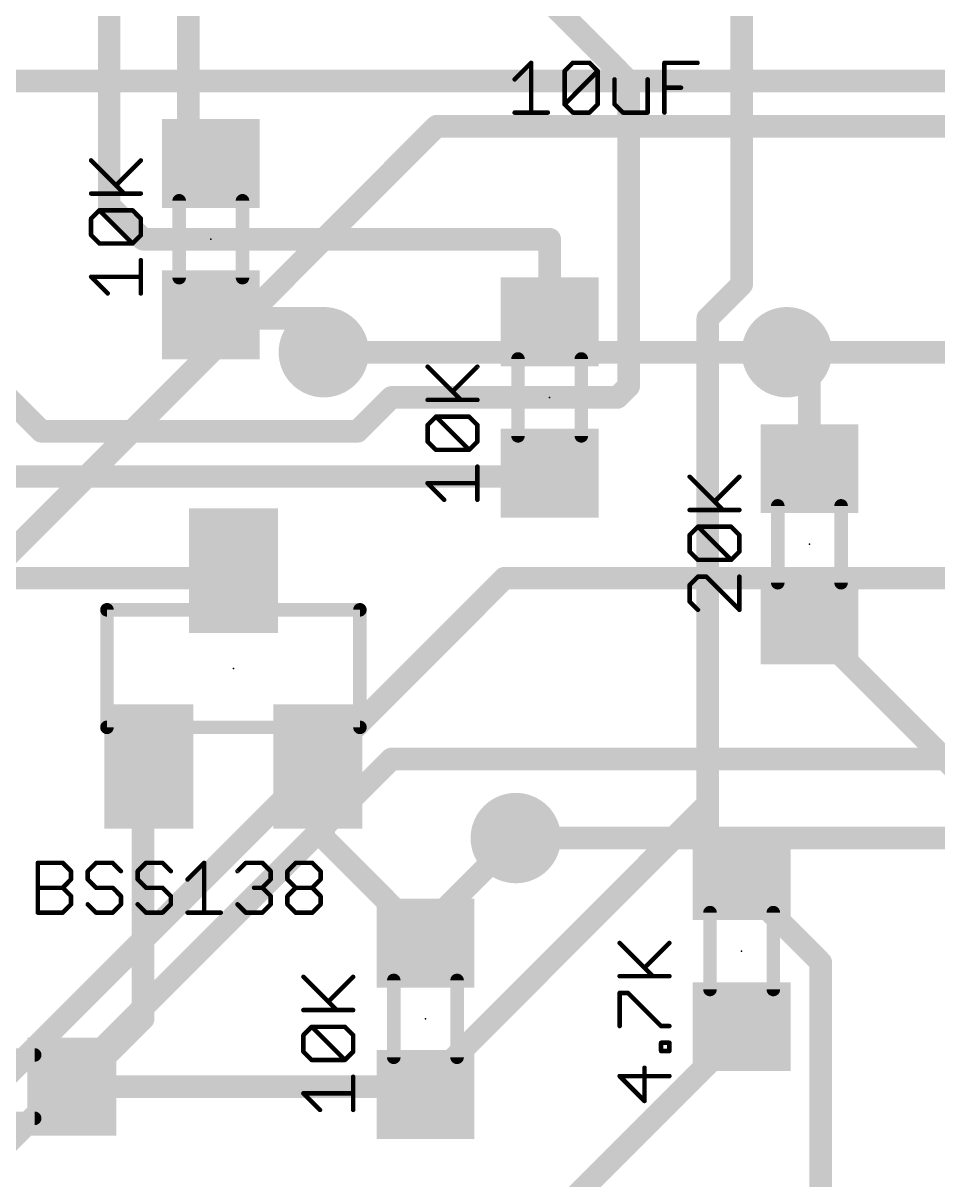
# Model space of a CAD drawing. Extents: x 0 to 99.1, y -1.2 to 60.2.
# Drawn here: x 23.29 to 33.58, y 13.43 to 26.43 of the extents above; entities that cross this region are included whole.
import ezdxf

# ---------------------------------------------------------------- set-up
doc = ezdxf.new("R2010")
doc.units = 0
for name, color, linetype in [('1', 22, 'CONTINUOUS'), ('16', 175, 'CONTINUOUS'), ('18', 82, 'CONTINUOUS'), ('21', 253, 'CONTINUOUS'), ('23', 7, 'CONTINUOUS'), ('51', 253, 'CONTINUOUS')]:
    doc.layers.add(name, color=color, linetype=linetype)

# ---------------------------------------------------------------- blocks, each defined once
blk = doc.blocks.new('RECT')
blk.add_solid([(-0.5, -0.5), (0.5, -0.5), (-0.5, 0.5), (0.5, 0.5)])
blk = doc.blocks.new('ROUNDV')
at = {"const_width": 0.5}
blk.add_lwpolyline([(0, -0.25, 1), (0, 0.25, 1), (0, -0.25)], format="xyb", dxfattribs=at)

msp = doc.modelspace()

# ---------------------------------------------------------------- linework, layer by layer
at = {"layer": '1', "const_width": 0.254}
for points in [[(25.146, 30.988), (25.146, 25.146)], [(24.257, 24.384), (24.257, 30.734)], [(31.369, 23.495), (31.369, 28.956)], [(30.099, 25.781), (28.829, 27.051)], [(30.099, 22.352), (30.099, 25.781)], [(25.146, 25.146), (25.4, 24.892)], [(25.4, 24.892), (25.4, 24.853)], [(24.638, 24.003), (24.257, 24.384)], [(29.21, 24.003), (24.638, 24.003)], [(29.21, 23.075), (29.21, 24.003)], [(30.988, 23.114), (31.369, 23.495)], [(25.4, 23.114), (25.4, 23.153)], [(26.67, 23.114), (25.4, 23.114)], [(26.67, 22.733), (26.67, 23.114)], [(30.988, 17.653), (30.988, 23.114)], [(22.4155, 22.9235), (23.495, 21.844)], [(32.131, 22.479), (31.877, 22.733)], [(32.131, 21.424), (32.131, 22.479)], [(29.972, 22.225), (30.099, 22.352)], [(27.051, 21.844), (27.432, 22.225)], [(27.432, 22.225), (29.972, 22.225)], [(23.495, 21.844), (27.051, 21.844)], [(22.733, 21.336), (29.21, 21.336)], [(29.21, 21.336), (29.21, 21.375)], [(25.654, 20.193), (21.844, 20.193)], [(25.654, 20.193), (25.654, 20.277)], [(32.131, 19.685), (32.131, 19.724)], [(34.163, 17.653), (32.131, 19.685)], [(24.638, 18.034), (24.704, 18.077)], [(26.67, 18.034), (26.604, 18.077)], [(24.638, 18.034), (24.638, 15.24)], [(26.67, 18.034), (26.67, 17.272)], [(30.988, 17.653), (27.813, 14.478)], [(30.988, 17.272), (30.988, 17.653)], [(26.67, 17.272), (27.813, 16.129)], [(28.829, 17.272), (27.813, 16.256)], [(31.369, 16.891), (30.988, 17.272)], [(31.369, 16.891), (31.369, 16.852)], [(31.369, 16.764), (31.369, 16.852)], [(31.369, 16.764), (32.258, 15.875)], [(27.813, 16.256), (27.813, 16.09)], [(27.813, 16.129), (27.813, 16.09)], [(32.258, 15.875), (32.258, 6.096)], [(24.638, 15.24), (23.876, 14.478)], [(27.305, 11.049), (31.369, 15.113)], [(31.369, 15.113), (31.369, 15.152)], [(23.876, 14.478), (23.837, 14.478)], [(23.837, 14.478), (27.813, 14.478)], [(27.813, 14.478), (27.813, 14.39)]]:
    msp.add_lwpolyline(points, dxfattribs=at)
at = {"layer": '1', "const_width": 0.127}
for points in [[(30.1625, 25.781, 1), (30.0355, 25.781)], [(30.0541, 25.7361, 1), (30.1439, 25.8259)], [(25.1909, 25.1909, 1), (25.1011, 25.1011)], [(25.0825, 25.146, 1), (25.2095, 25.146)], [(25.4635, 24.892, 1), (25.3365, 24.892)], [(25.3551, 24.8471, 1), (25.4449, 24.9369)], [(25.3365, 24.853, 1), (25.4635, 24.853)], [(24.3019, 24.4289, 1), (24.2121, 24.3391)], [(24.1935, 24.384, 1), (24.3205, 24.384)], [(24.638, 24.0665, 1), (24.638, 23.9395)], [(24.5931, 23.9581, 1), (24.6829, 24.0479)], [(29.2735, 24.003, 1), (29.1465, 24.003)], [(29.21, 23.9395, 1), (29.21, 24.0665)], [(31.3055, 23.495, 1), (31.4325, 23.495)], [(31.4139, 23.4501, 1), (31.3241, 23.5399)], [(25.4635, 23.153, 1), (25.3365, 23.153)], [(25.4, 23.1775, 1), (25.4, 23.0505)], [(25.3365, 23.114, 1), (25.4635, 23.114)], [(26.7335, 23.114, 1), (26.6065, 23.114)], [(26.67, 23.0505, 1), (26.67, 23.1775)], [(31.0515, 23.114, 1), (30.9245, 23.114)], [(30.9431, 23.1589, 1), (31.0329, 23.0691)], [(29.1465, 23.075, 1), (29.2735, 23.075)], [(26.6065, 22.733, 1), (26.7335, 22.733)], [(31.9219, 22.7779, 1), (31.8321, 22.6881)], [(32.1945, 22.479, 1), (32.0675, 22.479)], [(32.0861, 22.4341, 1), (32.1759, 22.5239)], [(30.0355, 22.352, 1), (30.1625, 22.352)], [(30.1439, 22.3071, 1), (30.0541, 22.3969)], [(27.432, 22.2885, 1), (27.432, 22.1615)], [(27.4769, 22.1801, 1), (27.3871, 22.2699)], [(29.9271, 22.2699, 1), (30.0169, 22.1801)], [(29.972, 22.1615, 1), (29.972, 22.2885)], [(23.495, 21.9075, 1), (23.495, 21.7805)], [(23.4501, 21.7991, 1), (23.5399, 21.8889)], [(27.0061, 21.8889, 1), (27.0959, 21.7991)], [(27.051, 21.7805, 1), (27.051, 21.9075)], [(29.2735, 21.375, 1), (29.1465, 21.375)], [(29.21, 21.2725, 1), (29.21, 21.3995)], [(32.0675, 21.424, 1), (32.1945, 21.424)], [(29.1465, 21.336, 1), (29.2735, 21.336)], [(25.7175, 20.277, 1), (25.5905, 20.277)], [(25.654, 20.1295, 1), (25.654, 20.2565)], [(25.5905, 20.193, 1), (25.7175, 20.193)], [(32.1945, 19.724, 1), (32.0675, 19.724)], [(32.1759, 19.7299, 1), (32.0861, 19.6401)], [(32.0675, 19.685, 1), (32.1945, 19.685)], [(24.7387, 18.0238, 1), (24.6693, 18.1302)], [(26.6387, 18.1302, 1), (26.5693, 18.0238)], [(24.7015, 18.034, 1), (24.5745, 18.034)], [(24.6033, 18.0872, 1), (24.6727, 17.9808)], [(26.7335, 18.034, 1), (26.6065, 18.034)], [(26.6353, 17.9808, 1), (26.7047, 18.0872)], [(31.0515, 17.653, 1), (30.9245, 17.653)], [(30.9245, 17.653, 1), (31.0515, 17.653)], [(31.0329, 17.6081, 1), (30.9431, 17.6979)], [(26.7149, 17.3169, 1), (26.6251, 17.2271)], [(26.6065, 17.272, 1), (26.7335, 17.272)], [(28.8739, 17.2271, 1), (28.7841, 17.3169)], [(31.0329, 17.3169, 1), (30.9431, 17.2271)], [(30.9245, 17.272, 1), (31.0515, 17.272)], [(31.4325, 16.891, 1), (31.3055, 16.891)], [(31.4325, 16.852, 1), (31.3055, 16.852)], [(31.3055, 16.852, 1), (31.4325, 16.852)], [(31.3241, 16.8461, 1), (31.4139, 16.9359)], [(31.4139, 16.8089, 1), (31.3241, 16.7191)], [(31.3055, 16.764, 1), (31.4325, 16.764)], [(27.8765, 16.256, 1), (27.7495, 16.256)], [(27.7681, 16.3009, 1), (27.8579, 16.2111)], [(27.8765, 16.129, 1), (27.7495, 16.129)], [(27.7495, 16.09, 1), (27.8765, 16.09)], [(27.7495, 16.09, 1), (27.8765, 16.09)], [(27.7681, 16.0841, 1), (27.8579, 16.1739)], [(32.3215, 15.875, 1), (32.1945, 15.875)], [(32.2131, 15.8301, 1), (32.3029, 15.9199)], [(24.6829, 15.1951, 1), (24.5931, 15.2849)], [(24.5745, 15.24, 1), (24.7015, 15.24)], [(31.4325, 15.152, 1), (31.3055, 15.152)], [(31.4139, 15.0681, 1), (31.3241, 15.1579)], [(31.3055, 15.113, 1), (31.4325, 15.113)], [(23.837, 14.5415, 1), (23.837, 14.4145)], [(23.837, 14.5415, 1), (23.837, 14.4145)], [(23.8311, 14.5229, 1), (23.9209, 14.4331)], [(23.876, 14.4145, 1), (23.876, 14.5415)], [(27.8765, 14.478, 1), (27.7495, 14.478)], [(27.7681, 14.5229, 1), (27.8579, 14.4331)], [(27.813, 14.4145, 1), (27.813, 14.5415)], [(27.7495, 14.39, 1), (27.8765, 14.39)]]:
    msp.add_lwpolyline(points, format="xyb", dxfattribs=at)
at = {"layer": '16', "const_width": 0.254}
for points in [[(21.59, 25.781), (73.533, 25.781)], [(18.923, 16.256), (27.94, 25.273)], [(27.94, 25.273), (73.787, 25.273)], [(31.877, 22.733), (26.67, 22.733)], [(31.877, 22.733), (69.469, 22.733)], [(22.733, 14.224), (28.702, 20.193)], [(28.702, 20.193), (36.449, 20.193)], [(19.939, 10.668), (27.432, 18.161)], [(27.432, 18.161), (36.957, 18.161)], [(36.703, 17.272), (28.829, 17.272)]]:
    msp.add_lwpolyline(points, dxfattribs=at)
at = {"layer": '16', "const_width": 0.127}
for points in [[(27.94, 25.3365, 1), (27.94, 25.2095)], [(27.9849, 25.2281, 1), (27.8951, 25.3179)], [(26.67, 22.7965, 1), (26.67, 22.6695)], [(31.877, 22.7965, 1), (31.877, 22.6695)], [(31.877, 22.6695, 1), (31.877, 22.7965)], [(28.702, 20.2565, 1), (28.702, 20.1295)], [(28.7469, 20.1481, 1), (28.6571, 20.2379)], [(27.432, 18.2245, 1), (27.432, 18.0975)], [(27.4769, 18.1161, 1), (27.3871, 18.2059)], [(28.829, 17.3355, 1), (28.829, 17.2085)]]:
    msp.add_lwpolyline(points, format="xyb", dxfattribs=at)
at = {"layer": '21'}
for points, const_width in [([(28.8164, 25.7993), (29.0028, 25.9857)], 0.0508), ([(29.0028, 25.9857), (29.0028, 25.4264)], 0.0508), ([(29.3777, 25.8925), (29.4709, 25.9857)], 0.0508), ([(29.4709, 25.9857), (29.6573, 25.9857)], 0.0508), ([(29.6573, 25.9857), (29.7506, 25.8925)], 0.0508), ([(30.5003, 25.4264), (30.5003, 25.9857)], 0.0508), ([(30.5003, 25.9857), (30.8732, 25.9857)], 0.0508), ([(29.3777, 25.5196), (29.3777, 25.8925)], 0.0508), ([(29.3777, 25.5196), (29.7506, 25.8925)], 0.0508), ([(29.7506, 25.8925), (29.7506, 25.5196)], 0.0508), ([(29.939, 25.7993), (29.939, 25.5196)], 0.0508), ([(30.3119, 25.4264), (30.3119, 25.7993)], 0.0508), ([(30.5003, 25.706), (30.6868, 25.706)], 0.0508), ([(29.4709, 25.4264), (29.3777, 25.5196)], 0.0508), ([(29.7506, 25.5196), (29.6573, 25.4264)], 0.0508), ([(29.939, 25.5196), (30.0322, 25.4264)], 0.0508), ([(28.8164, 25.4264), (29.1893, 25.4264)], 0.0508), ([(29.6573, 25.4264), (29.4709, 25.4264)], 0.0508), ([(30.0322, 25.4264), (30.3119, 25.4264)], 0.0508), ([(24.4262, 24.516), (24.0533, 24.8889)], 0.0508), ([(24.333, 24.6092), (24.6126, 24.8889)], 0.0508), ([(24.0533, 24.516), (24.6126, 24.516)], 0.0508), ([(24.0533, 24.2343), (24.1465, 24.3276)], 0.0508), ([(24.1465, 24.3276), (24.5194, 24.3276)], 0.0508), ([(24.5194, 23.9547), (24.1465, 24.3276)], 0.0508), ([(24.5194, 24.3276), (24.6126, 24.2343)], 0.0508), ([(24.0533, 24.0479), (24.0533, 24.2343)], 0.0508), ([(24.6126, 24.2343), (24.6126, 24.0479)], 0.0508), ([(24.1465, 23.9547), (24.0533, 24.0479)], 0.0508), ([(24.6126, 24.0479), (24.5194, 23.9547)], 0.0508), ([(24.5194, 23.9547), (24.1465, 23.9547)], 0.0508), ([(24.6126, 23.3934), (24.6126, 23.7662)], 0.0508), ([(24.2398, 23.3934), (24.0533, 23.5798)], 0.0508), ([(24.0533, 23.5798), (24.6126, 23.5798)], 0.0508), ([(28.2108, 22.1971), (27.8379, 22.5699)], 0.0508), ([(28.1176, 22.2903), (28.3972, 22.5699)], 0.0508), ([(27.8379, 22.1971), (28.3972, 22.1971)], 0.0508), ([(27.8379, 21.9154), (27.9311, 22.0086)], 0.0508), ([(27.9311, 22.0086), (28.304, 22.0086)], 0.0508), ([(28.304, 21.6358), (27.9311, 22.0086)], 0.0508), ([(28.304, 22.0086), (28.3972, 21.9154)], 0.0508), ([(27.8379, 21.729), (27.8379, 21.9154)], 0.0508), ([(28.3972, 21.9154), (28.3972, 21.729)], 0.0508), ([(27.9311, 21.6358), (27.8379, 21.729)], 0.0508), ([(28.3972, 21.729), (28.304, 21.6358)], 0.0508), ([(28.304, 21.6358), (27.9311, 21.6358)], 0.0508), ([(28.3972, 21.0745), (28.3972, 21.4473)], 0.0508), ([(31.1572, 20.96), (30.7843, 21.3329)], 0.0508), ([(31.064, 21.0532), (31.3436, 21.3329)], 0.0508), ([(28.0244, 21.0745), (27.8379, 21.2609)], 0.0508), ([(27.8379, 21.2609), (28.3972, 21.2609)], 0.0508), ([(30.7843, 20.96), (31.3436, 20.96)], 0.0508), ([(30.7843, 20.6783), (30.8775, 20.7716)], 0.0508), ([(30.7843, 20.4919), (30.7843, 20.6783)], 0.0508), ([(30.8775, 20.7716), (31.2504, 20.7716)], 0.0508), ([(31.2504, 20.3987), (30.8775, 20.7716)], 0.0508), ([(31.2504, 20.7716), (31.3436, 20.6783)], 0.0508), ([(31.3436, 20.6783), (31.3436, 20.4919)], 0.0508), ([(30.8775, 20.3987), (30.7843, 20.4919)], 0.0508), ([(31.2504, 20.3987), (30.8775, 20.3987)], 0.0508), ([(31.3436, 20.4919), (31.2504, 20.3987)], 0.0508), ([(30.8775, 20.2103), (30.7843, 20.117)], 0.0508), ([(30.9708, 20.2103), (30.8775, 20.2103)], 0.0508), ([(31.3436, 19.8374), (30.9708, 20.2103)], 0.0508), ([(31.3436, 20.2103), (31.3436, 19.8374)], 0.0508), ([(30.7843, 20.117), (30.7843, 19.9306)], 0.0508), ([(24.2316, 18.5166), (24.2316, 19.8374)], 0.1524), ([(24.2316, 19.8374), (27.0764, 19.8374)], 0.1524), ([(27.0764, 19.8374), (27.0764, 18.5166)], 0.1524), ([(30.7843, 19.9306), (30.8775, 19.8374)], 0.0508), ([(27.0764, 18.5166), (24.2316, 18.5166)], 0.1524), ([(23.4545, 16.4338), (23.4545, 16.9931)], 0.0508), ([(23.4545, 16.9931), (23.7342, 16.9931)], 0.0508), ([(23.7342, 16.9931), (23.8274, 16.8999)], 0.0508), ([(23.8274, 16.8999), (23.8274, 16.8067)], 0.0508), ([(24.1091, 16.9931), (24.0158, 16.8999)], 0.0508), ([(24.0158, 16.8999), (24.0158, 16.8067)], 0.0508), ([(24.2955, 16.9931), (24.1091, 16.9931)], 0.0508), ([(24.3887, 16.8999), (24.2955, 16.9931)], 0.0508), ([(24.6704, 16.9931), (24.5771, 16.8999)], 0.0508), ([(24.5771, 16.8999), (24.5771, 16.8067)], 0.0508), ([(24.8568, 16.9931), (24.6704, 16.9931)], 0.0508), ([(24.95, 16.8999), (24.8568, 16.9931)], 0.0508), ([(25.1385, 16.8067), (25.3249, 16.9931)], 0.0508), ([(25.3249, 16.9931), (25.3249, 16.4338)], 0.0508), ([(25.6998, 16.8999), (25.793, 16.9931)], 0.0508), ([(25.793, 16.9931), (25.9794, 16.9931)], 0.0508), ([(25.9794, 16.9931), (26.0726, 16.8999)], 0.0508), ([(26.0726, 16.8999), (26.0726, 16.8067)], 0.0508), ([(26.2611, 16.8999), (26.3543, 16.9931)], 0.0508), ([(26.2611, 16.8067), (26.2611, 16.8999)], 0.0508), ([(26.3543, 16.9931), (26.5407, 16.9931)], 0.0508), ([(26.5407, 16.9931), (26.6339, 16.8999)], 0.0508), ([(26.6339, 16.8999), (26.6339, 16.8067)], 0.0508), ([(23.8274, 16.8067), (23.7342, 16.7134)], 0.0508), ([(24.0158, 16.8067), (24.1091, 16.7134)], 0.0508), ([(24.5771, 16.8067), (24.6704, 16.7134)], 0.0508), ([(26.0726, 16.8067), (25.9794, 16.7134)], 0.0508), ([(26.3543, 16.7134), (26.2611, 16.8067)], 0.0508), ([(26.6339, 16.8067), (26.5407, 16.7134)], 0.0508), ([(23.4545, 16.7134), (23.7342, 16.7134)], 0.0508), ([(23.7342, 16.7134), (23.8274, 16.6202)], 0.0508), ([(23.8274, 16.6202), (23.8274, 16.527)], 0.0508), ([(24.1091, 16.7134), (24.2955, 16.7134)], 0.0508), ([(24.2955, 16.7134), (24.3887, 16.6202)], 0.0508), ([(24.3887, 16.6202), (24.3887, 16.527)], 0.0508), ([(24.6704, 16.7134), (24.8568, 16.7134)], 0.0508), ([(24.8568, 16.7134), (24.95, 16.6202)], 0.0508), ([(24.95, 16.6202), (24.95, 16.527)], 0.0508), ([(25.9794, 16.7134), (25.8862, 16.7134)], 0.0508), ([(25.9794, 16.7134), (26.0726, 16.6202)], 0.0508), ([(26.0726, 16.6202), (26.0726, 16.527)], 0.0508), ([(26.2611, 16.6202), (26.3543, 16.7134)], 0.0508), ([(26.2611, 16.527), (26.2611, 16.6202)], 0.0508), ([(26.3543, 16.7134), (26.5407, 16.7134)], 0.0508), ([(26.5407, 16.7134), (26.6339, 16.6202)], 0.0508), ([(26.6339, 16.6202), (26.6339, 16.527)], 0.0508), ([(23.8274, 16.527), (23.7342, 16.4338)], 0.0508), ([(24.1091, 16.4338), (24.0158, 16.527)], 0.0508), ([(24.3887, 16.527), (24.2955, 16.4338)], 0.0508), ([(24.6704, 16.4338), (24.5771, 16.527)], 0.0508), ([(24.95, 16.527), (24.8568, 16.4338)], 0.0508), ([(25.793, 16.4338), (25.6998, 16.527)], 0.0508), ([(26.0726, 16.527), (25.9794, 16.4338)], 0.0508), ([(26.3543, 16.4338), (26.2611, 16.527)], 0.0508), ([(26.6339, 16.527), (26.5407, 16.4338)], 0.0508), ([(23.7342, 16.4338), (23.4545, 16.4338)], 0.0508), ([(24.2955, 16.4338), (24.1091, 16.4338)], 0.0508), ([(24.8568, 16.4338), (24.6704, 16.4338)], 0.0508), ([(25.1385, 16.4338), (25.5113, 16.4338)], 0.0508), ([(25.9794, 16.4338), (25.793, 16.4338)], 0.0508), ([(26.5407, 16.4338), (26.3543, 16.4338)], 0.0508), ([(30.3698, 15.7201), (29.9969, 16.0929)], 0.0508), ([(30.2766, 15.8133), (30.5562, 16.0929)], 0.0508), ([(26.8138, 15.3391), (26.4409, 15.7119)], 0.0508), ([(26.7206, 15.4323), (27.0002, 15.7119)], 0.0508), ([(29.9969, 15.7201), (30.5562, 15.7201)], 0.0508), ([(29.9969, 15.1588), (29.9969, 15.5316)], 0.0508), ([(29.9969, 15.5316), (30.0901, 15.5316)], 0.0508), ([(30.0901, 15.5316), (30.463, 15.1588)], 0.0508), ([(26.4409, 15.3391), (27.0002, 15.3391)], 0.0508), ([(26.4409, 15.0574), (26.5341, 15.1506)], 0.0508), ([(26.4409, 14.871), (26.4409, 15.0574)], 0.0508), ([(26.5341, 15.1506), (26.907, 15.1506)], 0.0508), ([(26.907, 14.7778), (26.5341, 15.1506)], 0.0508), ([(26.907, 15.1506), (27.0002, 15.0574)], 0.0508), ([(27.0002, 15.0574), (27.0002, 14.871)], 0.0508), ([(30.463, 15.1588), (30.5562, 15.1588)], 0.0508), ([(30.463, 14.8781), (30.463, 14.9713)], 0.0508), ([(30.463, 14.9713), (30.5562, 14.9713)], 0.0508), ([(30.5562, 14.9713), (30.5562, 14.8781)], 0.0508), ([(26.5341, 14.7778), (26.4409, 14.871)], 0.0508), ([(27.0002, 14.871), (26.907, 14.7778)], 0.0508), ([(30.5562, 14.8781), (30.463, 14.8781)], 0.0508), ([(26.907, 14.7778), (26.5341, 14.7778)], 0.0508), ([(30.2766, 14.3168), (30.2766, 14.6897)], 0.0508), ([(27.0002, 14.2165), (27.0002, 14.5893)], 0.0508), ([(30.5562, 14.5964), (29.9969, 14.5964)], 0.0508), ([(29.9969, 14.5964), (30.2766, 14.3168)], 0.0508), ([(26.6273, 14.2165), (26.4409, 14.4029)], 0.0508), ([(26.4409, 14.4029), (27.0002, 14.4029)], 0.0508)]:
    msp.add_lwpolyline(points, dxfattribs=dict(at, const_width=const_width))
for points, const_width in [([(29.0155, 25.9857, 1), (28.9901, 25.9857)], 0.0254), ([(29.0118, 25.9767, 1), (28.9938, 25.9947)], 0.0254), ([(29.4709, 25.9984, 1), (29.4709, 25.973)], 0.0254), ([(29.4799, 25.9767, 1), (29.4619, 25.9947)], 0.0254), ([(29.6663, 25.9947, 1), (29.6484, 25.9767)], 0.0254), ([(29.6573, 25.973, 1), (29.6573, 25.9984)], 0.0254), ([(30.513, 25.9857, 1), (30.4876, 25.9857)], 0.0254), ([(30.5003, 25.9984, 1), (30.5003, 25.973)], 0.0254), ([(30.8732, 25.973, 1), (30.8732, 25.9984)], 0.0254), ([(29.3904, 25.8925, 1), (29.365, 25.8925)], 0.0254), ([(29.3687, 25.9014, 1), (29.3867, 25.8835)], 0.0254), ([(29.7633, 25.8925, 1), (29.7379, 25.8925)], 0.0254), ([(29.7595, 25.8835, 1), (29.7416, 25.9014)], 0.0254), ([(29.7416, 25.8835, 1), (29.7595, 25.9014)], 0.0254), ([(28.8074, 25.8082, 1), (28.8254, 25.7903)], 0.0254), ([(29.9517, 25.7993, 1), (29.9263, 25.7993)], 0.0254), ([(30.3246, 25.7993, 1), (30.2992, 25.7993)], 0.0254), ([(30.5003, 25.7187, 1), (30.5003, 25.6933)], 0.0254), ([(30.6868, 25.6933, 1), (30.6868, 25.7187)], 0.0254), ([(29.3867, 25.5286, 1), (29.3687, 25.5106)], 0.0254), ([(29.3687, 25.5286, 1), (29.3867, 25.5106)], 0.0254), ([(29.365, 25.5196, 1), (29.3904, 25.5196)], 0.0254), ([(29.7379, 25.5196, 1), (29.7633, 25.5196)], 0.0254), ([(29.7595, 25.5106, 1), (29.7416, 25.5286)], 0.0254), ([(29.948, 25.5286, 1), (29.93, 25.5106)], 0.0254), ([(29.9263, 25.5196, 1), (29.9517, 25.5196)], 0.0254), ([(28.8164, 25.4391, 1), (28.8164, 25.4137)], 0.0254), ([(28.9901, 25.4264, 1), (29.0155, 25.4264)], 0.0254), ([(29.1893, 25.4137, 1), (29.1893, 25.4391)], 0.0254), ([(29.4709, 25.4391, 1), (29.4709, 25.4137)], 0.0254), ([(29.4619, 25.4174, 1), (29.4799, 25.4354)], 0.0254), ([(29.6484, 25.4354, 1), (29.6663, 25.4174)], 0.0254), ([(29.6573, 25.4137, 1), (29.6573, 25.4391)], 0.0254), ([(30.0322, 25.4391, 1), (30.0322, 25.4137)], 0.0254), ([(30.0233, 25.4174, 1), (30.0412, 25.4354)], 0.0254), ([(30.2992, 25.4264, 1), (30.3246, 25.4264)], 0.0254), ([(30.3119, 25.4137, 1), (30.3119, 25.4391)], 0.0254), ([(30.4876, 25.4264, 1), (30.513, 25.4264)], 0.0254), ([(24.0623, 24.8978, 1), (24.0443, 24.8799)], 0.0254), ([(24.6216, 24.8799, 1), (24.6036, 24.8978)], 0.0254), ([(24.324, 24.6182, 1), (24.3419, 24.6003)], 0.0254), ([(24.0533, 24.5287, 1), (24.0533, 24.5033)], 0.0254), ([(24.4172, 24.507, 1), (24.4352, 24.525)], 0.0254), ([(24.6126, 24.5033, 1), (24.6126, 24.5287)], 0.0254), ([(24.1465, 24.3403, 1), (24.1465, 24.3149)], 0.0254), ([(24.1555, 24.3365, 1), (24.1376, 24.3186)], 0.0254), ([(24.1555, 24.3186, 1), (24.1376, 24.3365)], 0.0254), ([(24.5284, 24.3365, 1), (24.5104, 24.3186)], 0.0254), ([(24.5194, 24.3149, 1), (24.5194, 24.3403)], 0.0254), ([(24.066, 24.2343, 1), (24.0406, 24.2343)], 0.0254), ([(24.0443, 24.2433, 1), (24.0623, 24.2254)], 0.0254), ([(24.6253, 24.2343, 1), (24.5999, 24.2343)], 0.0254), ([(24.6036, 24.2254, 1), (24.6216, 24.2433)], 0.0254), ([(24.0623, 24.0569, 1), (24.0443, 24.0389)], 0.0254), ([(24.0406, 24.0479, 1), (24.066, 24.0479)], 0.0254), ([(24.5999, 24.0479, 1), (24.6253, 24.0479)], 0.0254), ([(24.6216, 24.0389, 1), (24.6036, 24.0569)], 0.0254), ([(24.1465, 23.9674, 1), (24.1465, 23.942)], 0.0254), ([(24.1376, 23.9457, 1), (24.1555, 23.9637)], 0.0254), ([(24.5104, 23.9637, 1), (24.5284, 23.9457)], 0.0254), ([(24.5104, 23.9457, 1), (24.5284, 23.9637)], 0.0254), ([(24.5194, 23.942, 1), (24.5194, 23.9674)], 0.0254), ([(24.6253, 23.7662, 1), (24.5999, 23.7662)], 0.0254), ([(24.0623, 23.5888, 1), (24.0443, 23.5708)], 0.0254), ([(24.0533, 23.5925, 1), (24.0533, 23.5671)], 0.0254), ([(24.6126, 23.5671, 1), (24.6126, 23.5925)], 0.0254), ([(24.2308, 23.3844, 1), (24.2487, 23.4024)], 0.0254), ([(24.5999, 23.3934, 1), (24.6253, 23.3934)], 0.0254), ([(27.8469, 22.5789, 1), (27.8289, 22.561)], 0.0254), ([(28.4062, 22.561, 1), (28.3882, 22.5789)], 0.0254), ([(28.1086, 22.2993, 1), (28.1265, 22.2813)], 0.0254), ([(27.8379, 22.2098, 1), (27.8379, 22.1844)], 0.0254), ([(28.2018, 22.1881, 1), (28.2198, 22.2061)], 0.0254), ([(28.3972, 22.1844, 1), (28.3972, 22.2098)], 0.0254), ([(27.9311, 22.0213, 1), (27.9311, 21.9959)], 0.0254), ([(27.9401, 22.0176, 1), (27.9222, 21.9996)], 0.0254), ([(27.9401, 21.9996, 1), (27.9222, 22.0176)], 0.0254), ([(28.313, 22.0176, 1), (28.295, 21.9996)], 0.0254), ([(28.304, 21.9959, 1), (28.304, 22.0213)], 0.0254), ([(27.8506, 21.9154, 1), (27.8252, 21.9154)], 0.0254), ([(27.8289, 21.9244, 1), (27.8469, 21.9064)], 0.0254), ([(28.4099, 21.9154, 1), (28.3845, 21.9154)], 0.0254), ([(28.3882, 21.9064, 1), (28.4062, 21.9244)], 0.0254), ([(27.8469, 21.738, 1), (27.8289, 21.72)], 0.0254), ([(27.8252, 21.729, 1), (27.8506, 21.729)], 0.0254), ([(28.3845, 21.729, 1), (28.4099, 21.729)], 0.0254), ([(28.4062, 21.72, 1), (28.3882, 21.738)], 0.0254), ([(27.9311, 21.6485, 1), (27.9311, 21.6231)], 0.0254), ([(27.9222, 21.6268, 1), (27.9401, 21.6448)], 0.0254), ([(28.295, 21.6448, 1), (28.313, 21.6268)], 0.0254), ([(28.295, 21.6268, 1), (28.313, 21.6448)], 0.0254), ([(28.304, 21.6231, 1), (28.304, 21.6485)], 0.0254), ([(28.4099, 21.4473, 1), (28.3845, 21.4473)], 0.0254), ([(30.7933, 21.3418, 1), (30.7753, 21.3239)], 0.0254), ([(31.3526, 21.3239, 1), (31.3346, 21.3418)], 0.0254), ([(27.8469, 21.2699, 1), (27.8289, 21.2519)], 0.0254), ([(27.8379, 21.2736, 1), (27.8379, 21.2482)], 0.0254), ([(28.3972, 21.2482, 1), (28.3972, 21.2736)], 0.0254), ([(28.0154, 21.0655, 1), (28.0333, 21.0834)], 0.0254), ([(28.3845, 21.0745, 1), (28.4099, 21.0745)], 0.0254), ([(31.055, 21.0622, 1), (31.0729, 21.0443)], 0.0254), ([(30.7843, 20.9727, 1), (30.7843, 20.9473)], 0.0254), ([(31.1482, 20.951, 1), (31.1662, 20.969)], 0.0254), ([(31.3436, 20.9473, 1), (31.3436, 20.9727)], 0.0254), ([(30.797, 20.6783, 1), (30.7716, 20.6783)], 0.0254), ([(30.7753, 20.6873, 1), (30.7933, 20.6694)], 0.0254), ([(30.8775, 20.7843, 1), (30.8775, 20.7589)], 0.0254), ([(30.8865, 20.7805, 1), (30.8686, 20.7626)], 0.0254), ([(30.8865, 20.7626, 1), (30.8686, 20.7805)], 0.0254), ([(31.2594, 20.7805, 1), (31.2414, 20.7626)], 0.0254), ([(31.2504, 20.7589, 1), (31.2504, 20.7843)], 0.0254), ([(31.3563, 20.6783, 1), (31.3309, 20.6783)], 0.0254), ([(31.3346, 20.6694, 1), (31.3526, 20.6873)], 0.0254), ([(30.7933, 20.5009, 1), (30.7753, 20.4829)], 0.0254), ([(30.7716, 20.4919, 1), (30.797, 20.4919)], 0.0254), ([(30.8775, 20.4114, 1), (30.8775, 20.386)], 0.0254), ([(30.8686, 20.3897, 1), (30.8865, 20.4077)], 0.0254), ([(31.2414, 20.4077, 1), (31.2594, 20.3897)], 0.0254), ([(31.2414, 20.3897, 1), (31.2594, 20.4077)], 0.0254), ([(31.2504, 20.386, 1), (31.2504, 20.4114)], 0.0254), ([(31.3309, 20.4919, 1), (31.3563, 20.4919)], 0.0254), ([(31.3526, 20.4829, 1), (31.3346, 20.5009)], 0.0254), ([(30.8775, 20.223, 1), (30.8775, 20.1976)], 0.0254), ([(30.8865, 20.2013, 1), (30.8686, 20.2192)], 0.0254), ([(30.9797, 20.2192, 1), (30.9618, 20.2013)], 0.0254), ([(30.9708, 20.1976, 1), (30.9708, 20.223)], 0.0254), ([(31.3563, 20.2103, 1), (31.3309, 20.2103)], 0.0254), ([(30.797, 20.117, 1), (30.7716, 20.117)], 0.0254), ([(30.7753, 20.126, 1), (30.7933, 20.1081)], 0.0254), ([(24.2697, 19.8374, 1), (24.1935, 19.8374)], 0.0762), ([(24.2316, 19.8755, 1), (24.2316, 19.7993)], 0.0762), ([(27.1145, 19.8374, 1), (27.0383, 19.8374)], 0.0762), ([(27.0764, 19.7993, 1), (27.0764, 19.8755)], 0.0762), ([(30.7933, 19.9396, 1), (30.7753, 19.9216)], 0.0254), ([(30.7716, 19.9306, 1), (30.797, 19.9306)], 0.0254), ([(30.8686, 19.8284, 1), (30.8865, 19.8464)], 0.0254), ([(31.3309, 19.8374, 1), (31.3563, 19.8374)], 0.0254), ([(31.3346, 19.8284, 1), (31.3526, 19.8464)], 0.0254), ([(24.2316, 18.5547, 1), (24.2316, 18.4785)], 0.0762), ([(27.0764, 18.4785, 1), (27.0764, 18.5547)], 0.0762), ([(24.1935, 18.5166, 1), (24.2697, 18.5166)], 0.0762), ([(27.0383, 18.5166, 1), (27.1145, 18.5166)], 0.0762), ([(23.4672, 16.9931, 1), (23.4418, 16.9931)], 0.0254), ([(23.4545, 17.0058, 1), (23.4545, 16.9804)], 0.0254), ([(23.7431, 17.0021, 1), (23.7252, 16.9841)], 0.0254), ([(23.7342, 16.9804, 1), (23.7342, 17.0058)], 0.0254), ([(23.8401, 16.8999, 1), (23.8147, 16.8999)], 0.0254), ([(23.8184, 16.8909, 1), (23.8364, 16.9088)], 0.0254), ([(24.0285, 16.8999, 1), (24.0031, 16.8999)], 0.0254), ([(24.0069, 16.9088, 1), (24.0248, 16.8909)], 0.0254), ([(24.1091, 17.0058, 1), (24.1091, 16.9804)], 0.0254), ([(24.118, 16.9841, 1), (24.1001, 17.0021)], 0.0254), ([(24.3045, 17.0021, 1), (24.2865, 16.9841)], 0.0254), ([(24.2955, 16.9804, 1), (24.2955, 17.0058)], 0.0254), ([(24.3797, 16.8909, 1), (24.3977, 16.9088)], 0.0254), ([(24.5898, 16.8999, 1), (24.5645, 16.8999)], 0.0254), ([(24.5682, 16.9088, 1), (24.5861, 16.8909)], 0.0254), ([(24.6704, 17.0058, 1), (24.6704, 16.9804)], 0.0254), ([(24.6793, 16.9841, 1), (24.6614, 17.0021)], 0.0254), ([(24.8658, 17.0021, 1), (24.8478, 16.9841)], 0.0254), ([(24.8568, 16.9804, 1), (24.8568, 17.0058)], 0.0254), ([(24.941, 16.8909, 1), (24.959, 16.9088)], 0.0254), ([(25.3376, 16.9931, 1), (25.3122, 16.9931)], 0.0254), ([(25.3339, 16.9841, 1), (25.3159, 17.0021)], 0.0254), ([(25.6908, 16.9088, 1), (25.7087, 16.8909)], 0.0254), ([(25.793, 17.0058, 1), (25.793, 16.9804)], 0.0254), ([(25.802, 16.9841, 1), (25.784, 17.0021)], 0.0254), ([(25.9884, 17.0021, 1), (25.9704, 16.9841)], 0.0254), ([(25.9794, 16.9804, 1), (25.9794, 17.0058)], 0.0254), ([(26.0853, 16.8999, 1), (26.0599, 16.8999)], 0.0254), ([(26.0636, 16.8909, 1), (26.0816, 16.9088)], 0.0254), ([(26.2738, 16.8999, 1), (26.2484, 16.8999)], 0.0254), ([(26.2521, 16.9088, 1), (26.2701, 16.8909)], 0.0254), ([(26.3543, 17.0058, 1), (26.3543, 16.9804)], 0.0254), ([(26.3633, 16.9841, 1), (26.3453, 17.0021)], 0.0254), ([(26.5497, 17.0021, 1), (26.5317, 16.9841)], 0.0254), ([(26.5407, 16.9804, 1), (26.5407, 17.0058)], 0.0254), ([(26.6466, 16.8999, 1), (26.6212, 16.8999)], 0.0254), ([(26.6249, 16.8909, 1), (26.6429, 16.9088)], 0.0254), ([(23.8147, 16.8067, 1), (23.8401, 16.8067)], 0.0254), ([(23.8364, 16.7977, 1), (23.8184, 16.8156)], 0.0254), ([(24.0031, 16.8067, 1), (24.0285, 16.8067)], 0.0254), ([(24.0248, 16.8156, 1), (24.0069, 16.7977)], 0.0254), ([(24.5861, 16.8156, 1), (24.5682, 16.7977)], 0.0254), ([(24.5645, 16.8067, 1), (24.5898, 16.8067)], 0.0254), ([(25.1295, 16.8156, 1), (25.1474, 16.7977)], 0.0254), ([(26.0599, 16.8067, 1), (26.0853, 16.8067)], 0.0254), ([(26.0816, 16.7977, 1), (26.0636, 16.8156)], 0.0254), ([(26.2701, 16.8156, 1), (26.2521, 16.7977)], 0.0254), ([(26.2484, 16.8067, 1), (26.2738, 16.8067)], 0.0254), ([(26.6212, 16.8067, 1), (26.6466, 16.8067)], 0.0254), ([(26.6429, 16.7977, 1), (26.6249, 16.8156)], 0.0254), ([(23.4545, 16.7261, 1), (23.4545, 16.7007)], 0.0254), ([(23.7431, 16.7224, 1), (23.7252, 16.7045)], 0.0254), ([(23.7252, 16.7224, 1), (23.7431, 16.7045)], 0.0254), ([(23.7342, 16.7007, 1), (23.7342, 16.7261)], 0.0254), ([(23.8401, 16.6202, 1), (23.8147, 16.6202)], 0.0254), ([(24.1091, 16.7261, 1), (24.1091, 16.7007)], 0.0254), ([(24.1001, 16.7045, 1), (24.118, 16.7224)], 0.0254), ([(24.3045, 16.7224, 1), (24.2865, 16.7045)], 0.0254), ([(24.2955, 16.7007, 1), (24.2955, 16.7261)], 0.0254), ([(24.4014, 16.6202, 1), (24.376, 16.6202)], 0.0254), ([(24.6704, 16.7261, 1), (24.6704, 16.7007)], 0.0254), ([(24.6614, 16.7045, 1), (24.6793, 16.7224)], 0.0254), ([(24.8658, 16.7224, 1), (24.8478, 16.7045)], 0.0254), ([(24.8568, 16.7007, 1), (24.8568, 16.7261)], 0.0254), ([(24.9627, 16.6202, 1), (24.9373, 16.6202)], 0.0254), ([(25.8862, 16.7261, 1), (25.8862, 16.7007)], 0.0254), ([(25.9884, 16.7224, 1), (25.9704, 16.7045)], 0.0254), ([(25.9704, 16.7224, 1), (25.9884, 16.7045)], 0.0254), ([(25.9794, 16.7007, 1), (25.9794, 16.7261)], 0.0254), ([(26.0853, 16.6202, 1), (26.0599, 16.6202)], 0.0254), ([(26.2738, 16.6202, 1), (26.2484, 16.6202)], 0.0254), ([(26.3543, 16.7261, 1), (26.3543, 16.7007)], 0.0254), ([(26.3633, 16.7045, 1), (26.3453, 16.7224)], 0.0254), ([(26.3453, 16.7045, 1), (26.3633, 16.7224)], 0.0254), ([(26.5497, 16.7224, 1), (26.5317, 16.7045)], 0.0254), ([(26.5317, 16.7224, 1), (26.5497, 16.7045)], 0.0254), ([(26.5407, 16.7007, 1), (26.5407, 16.7261)], 0.0254), ([(26.6466, 16.6202, 1), (26.6212, 16.6202)], 0.0254), ([(23.8147, 16.527, 1), (23.8401, 16.527)], 0.0254), ([(23.8184, 16.6112, 1), (23.8364, 16.6292)], 0.0254), ([(23.8364, 16.518, 1), (23.8184, 16.536)], 0.0254), ([(24.0248, 16.536, 1), (24.0069, 16.518)], 0.0254), ([(24.376, 16.527, 1), (24.4014, 16.527)], 0.0254), ([(24.3797, 16.6112, 1), (24.3977, 16.6292)], 0.0254), ([(24.3977, 16.518, 1), (24.3797, 16.536)], 0.0254), ([(24.5861, 16.536, 1), (24.5682, 16.518)], 0.0254), ([(24.9373, 16.527, 1), (24.9627, 16.527)], 0.0254), ([(24.941, 16.6112, 1), (24.959, 16.6292)], 0.0254), ([(24.959, 16.518, 1), (24.941, 16.536)], 0.0254), ([(25.7087, 16.536, 1), (25.6908, 16.518)], 0.0254), ([(26.0599, 16.527, 1), (26.0853, 16.527)], 0.0254), ([(26.0636, 16.6112, 1), (26.0816, 16.6292)], 0.0254), ([(26.0816, 16.518, 1), (26.0636, 16.536)], 0.0254), ([(26.2521, 16.6292, 1), (26.2701, 16.6112)], 0.0254), ([(26.2701, 16.536, 1), (26.2521, 16.518)], 0.0254), ([(26.2484, 16.527, 1), (26.2738, 16.527)], 0.0254), ([(26.6212, 16.527, 1), (26.6466, 16.527)], 0.0254), ([(26.6249, 16.6112, 1), (26.6429, 16.6292)], 0.0254), ([(26.6429, 16.518, 1), (26.6249, 16.536)], 0.0254), ([(23.4545, 16.4465, 1), (23.4545, 16.4211)], 0.0254), ([(23.4418, 16.4338, 1), (23.4672, 16.4338)], 0.0254), ([(23.7252, 16.4428, 1), (23.7431, 16.4248)], 0.0254), ([(23.7342, 16.4211, 1), (23.7342, 16.4465)], 0.0254), ([(24.1091, 16.4465, 1), (24.1091, 16.4211)], 0.0254), ([(24.1001, 16.4248, 1), (24.118, 16.4428)], 0.0254), ([(24.2865, 16.4428, 1), (24.3045, 16.4248)], 0.0254), ([(24.2955, 16.4211, 1), (24.2955, 16.4465)], 0.0254), ([(24.6704, 16.4465, 1), (24.6704, 16.4211)], 0.0254), ([(24.6614, 16.4248, 1), (24.6793, 16.4428)], 0.0254), ([(24.8478, 16.4428, 1), (24.8658, 16.4248)], 0.0254), ([(24.8568, 16.4211, 1), (24.8568, 16.4465)], 0.0254), ([(25.1385, 16.4465, 1), (25.1385, 16.4211)], 0.0254), ([(25.3122, 16.4338, 1), (25.3376, 16.4338)], 0.0254), ([(25.5113, 16.4211, 1), (25.5113, 16.4465)], 0.0254), ([(25.793, 16.4465, 1), (25.793, 16.4211)], 0.0254), ([(25.784, 16.4248, 1), (25.802, 16.4428)], 0.0254), ([(25.9704, 16.4428, 1), (25.9884, 16.4248)], 0.0254), ([(25.9794, 16.4211, 1), (25.9794, 16.4465)], 0.0254), ([(26.3543, 16.4465, 1), (26.3543, 16.4211)], 0.0254), ([(26.3453, 16.4248, 1), (26.3633, 16.4428)], 0.0254), ([(26.5317, 16.4428, 1), (26.5497, 16.4248)], 0.0254), ([(26.5407, 16.4211, 1), (26.5407, 16.4465)], 0.0254), ([(30.0059, 16.1019, 1), (29.9879, 16.084)], 0.0254), ([(30.5652, 16.084, 1), (30.5472, 16.1019)], 0.0254), ([(26.4499, 15.7209, 1), (26.4319, 15.703)], 0.0254), ([(27.0092, 15.703, 1), (26.9912, 15.7209)], 0.0254), ([(29.9969, 15.7328, 1), (29.9969, 15.7074)], 0.0254), ([(30.2676, 15.8223, 1), (30.2855, 15.8043)], 0.0254), ([(30.3608, 15.7111, 1), (30.3788, 15.7291)], 0.0254), ([(30.5562, 15.7074, 1), (30.5562, 15.7328)], 0.0254), ([(30.0096, 15.5316, 1), (29.9842, 15.5316)], 0.0254), ([(29.9969, 15.5443, 1), (29.9969, 15.5189)], 0.0254), ([(30.0991, 15.5406, 1), (30.0812, 15.5226)], 0.0254), ([(30.0901, 15.5189, 1), (30.0901, 15.5443)], 0.0254), ([(26.4409, 15.3518, 1), (26.4409, 15.3264)], 0.0254), ([(26.7116, 15.4413, 1), (26.7295, 15.4233)], 0.0254), ([(26.8048, 15.3301, 1), (26.8228, 15.3481)], 0.0254), ([(27.0002, 15.3264, 1), (27.0002, 15.3518)], 0.0254), ([(26.4536, 15.0574, 1), (26.4282, 15.0574)], 0.0254), ([(26.5341, 15.1633, 1), (26.5341, 15.1379)], 0.0254), ([(26.5431, 15.1596, 1), (26.5252, 15.1416)], 0.0254), ([(26.5431, 15.1416, 1), (26.5252, 15.1596)], 0.0254), ([(26.916, 15.1596, 1), (26.898, 15.1416)], 0.0254), ([(26.907, 15.1379, 1), (26.907, 15.1633)], 0.0254), ([(27.0129, 15.0574, 1), (26.9875, 15.0574)], 0.0254), ([(29.9842, 15.1588, 1), (30.0096, 15.1588)], 0.0254), ([(30.463, 15.1715, 1), (30.463, 15.1461)], 0.0254), ([(30.454, 15.1498, 1), (30.472, 15.1678)], 0.0254), ([(30.5562, 15.1461, 1), (30.5562, 15.1715)], 0.0254), ([(26.4319, 15.0664, 1), (26.4499, 15.0484)], 0.0254), ([(26.9912, 15.0484, 1), (27.0092, 15.0664)], 0.0254), ([(30.4757, 14.9713, 1), (30.4503, 14.9713)], 0.0254), ([(30.463, 14.984, 1), (30.463, 14.9586)], 0.0254), ([(30.5689, 14.9713, 1), (30.5435, 14.9713)], 0.0254), ([(30.5562, 14.9586, 1), (30.5562, 14.984)], 0.0254), ([(26.4499, 14.88, 1), (26.4319, 14.862)], 0.0254), ([(26.4282, 14.871, 1), (26.4536, 14.871)], 0.0254), ([(26.9875, 14.871, 1), (27.0129, 14.871)], 0.0254), ([(27.0092, 14.862, 1), (26.9912, 14.88)], 0.0254), ([(30.463, 14.8908, 1), (30.463, 14.8654)], 0.0254), ([(30.4503, 14.8781, 1), (30.4757, 14.8781)], 0.0254), ([(30.5435, 14.8781, 1), (30.5689, 14.8781)], 0.0254), ([(30.5562, 14.8654, 1), (30.5562, 14.8908)], 0.0254), ([(26.5341, 14.7905, 1), (26.5341, 14.7651)], 0.0254), ([(26.5252, 14.7688, 1), (26.5431, 14.7868)], 0.0254), ([(26.898, 14.7868, 1), (26.916, 14.7688)], 0.0254), ([(26.898, 14.7688, 1), (26.916, 14.7868)], 0.0254), ([(26.907, 14.7651, 1), (26.907, 14.7905)], 0.0254), ([(30.2893, 14.6897, 1), (30.2639, 14.6897)], 0.0254), ([(27.0129, 14.5893, 1), (26.9875, 14.5893)], 0.0254), ([(29.9969, 14.6091, 1), (29.9969, 14.5837)], 0.0254), ([(30.0059, 14.6054, 1), (29.9879, 14.5875)], 0.0254), ([(30.5562, 14.5837, 1), (30.5562, 14.6091)], 0.0254), ([(26.4499, 14.4119, 1), (26.4319, 14.3939)], 0.0254), ([(26.4409, 14.4156, 1), (26.4409, 14.3902)], 0.0254), ([(27.0002, 14.3902, 1), (27.0002, 14.4156)], 0.0254), ([(30.2639, 14.3168, 1), (30.2893, 14.3168)], 0.0254), ([(30.2676, 14.3078, 1), (30.2855, 14.3258)], 0.0254), ([(26.6184, 14.2075, 1), (26.6363, 14.2254)], 0.0254), ([(26.9875, 14.2165, 1), (27.0129, 14.2165)], 0.0254)]:
    msp.add_lwpolyline(points, format="xyb", dxfattribs=dict(at, const_width=const_width))
at = {"layer": '23'}
for p in [(25.4, 24.003), (29.21, 22.225), (32.131, 20.574), (25.654, 19.177), (31.369, 16.002), (27.813, 15.24)]:
    msp.add_point(p, dxfattribs=at)
at = {"layer": '51', "const_width": 0.1524}
for points in [[(25.044, 24.435), (25.044, 23.571)], [(25.756, 23.571), (25.756, 24.435)], [(28.854, 22.657), (28.854, 21.793)], [(29.566, 21.793), (29.566, 22.657)], [(31.775, 21.006), (31.775, 20.142)], [(32.487, 20.142), (32.487, 21.006)], [(31.013, 16.434), (31.013, 15.57)], [(31.725, 15.57), (31.725, 16.434)], [(27.457, 15.672), (27.457, 14.808)], [(28.169, 14.808), (28.169, 15.672)], [(23.419, 14.834), (22.555, 14.834)], [(22.555, 14.122), (23.419, 14.122)]]:
    msp.add_lwpolyline(points, dxfattribs=at)
at = {"layer": '51', "const_width": 0.0762}
for points in [[(25.0821, 24.435, 1), (25.0059, 24.435)], [(25.7941, 24.435, 1), (25.7179, 24.435)], [(25.0059, 23.571, 1), (25.0821, 23.571)], [(25.7179, 23.571, 1), (25.7941, 23.571)], [(28.8921, 22.657, 1), (28.8159, 22.657)], [(29.6041, 22.657, 1), (29.5279, 22.657)], [(28.8159, 21.793, 1), (28.8921, 21.793)], [(29.5279, 21.793, 1), (29.6041, 21.793)], [(31.8131, 21.006, 1), (31.7369, 21.006)], [(32.5251, 21.006, 1), (32.4489, 21.006)], [(31.7369, 20.142, 1), (31.8131, 20.142)], [(32.4489, 20.142, 1), (32.5251, 20.142)], [(31.0511, 16.434, 1), (30.9749, 16.434)], [(31.7631, 16.434, 1), (31.6869, 16.434)], [(27.4951, 15.672, 1), (27.4189, 15.672)], [(28.2071, 15.672, 1), (28.1309, 15.672)], [(30.9749, 15.57, 1), (31.0511, 15.57)], [(31.6869, 15.57, 1), (31.7631, 15.57)], [(23.419, 14.7959, 1), (23.419, 14.8721)], [(27.4189, 14.808, 1), (27.4951, 14.808)], [(28.1309, 14.808, 1), (28.2071, 14.808)], [(23.419, 14.0839, 1), (23.419, 14.1601)]]:
    msp.add_lwpolyline(points, format="xyb", dxfattribs=at)

# ---------------------------------------------------------------- block references
at = {"layer": '1', "yscale": 1.1}
for p, rotation in [((25.4, 24.853), 90), ((25.4, 23.153), 90), ((29.21, 23.075), 270), ((29.21, 21.375), 270), ((32.131, 21.424), 90), ((32.131, 19.724), 90), ((31.369, 16.852), 270), ((27.813, 16.09), 270), ((31.369, 15.152), 270), ((23.837, 14.478), 180), ((27.813, 14.39), 270)]:
    msp.add_blockref('RECT', p, dxfattribs=dict(at, rotation=rotation))
at = {"layer": '1', "yscale": 1.4}
for p in [(25.654, 20.277), (24.704, 18.077), (26.604, 18.077)]:
    msp.add_blockref('RECT', p, dxfattribs=at)
at = {"layer": '18', "xscale": 1.016, "yscale": 1.016}
for p in [(26.67, 22.733), (26.67, 22.733), (31.877, 22.733), (31.877, 22.733), (28.829, 17.272), (28.829, 17.272)]:
    msp.add_blockref('ROUNDV', p, dxfattribs=at)
at = {"layer": '51', "xscale": 0.4064, "yscale": 0.8636}
for p, rotation in [((25.4, 24.638), 90), ((25.4, 23.368), 90), ((29.21, 22.86), 270), ((29.21, 21.59), 270), ((32.131, 21.209), 90), ((32.131, 19.939), 90), ((31.369, 16.637), 270), ((27.813, 15.875), 270), ((31.369, 15.367), 270), ((23.622, 14.478), 180), ((27.813, 14.605), 270)]:
    msp.add_blockref('RECT', p, dxfattribs=dict(at, rotation=rotation))
at = {"layer": '51', "xscale": 0.4572, "yscale": 0.5842}
for p in [(25.654, 20.1803), (24.7142, 18.1737), (26.5938, 18.1737)]:
    msp.add_blockref('RECT', p, dxfattribs=at)

doc.saveas('drawing.dxf')
